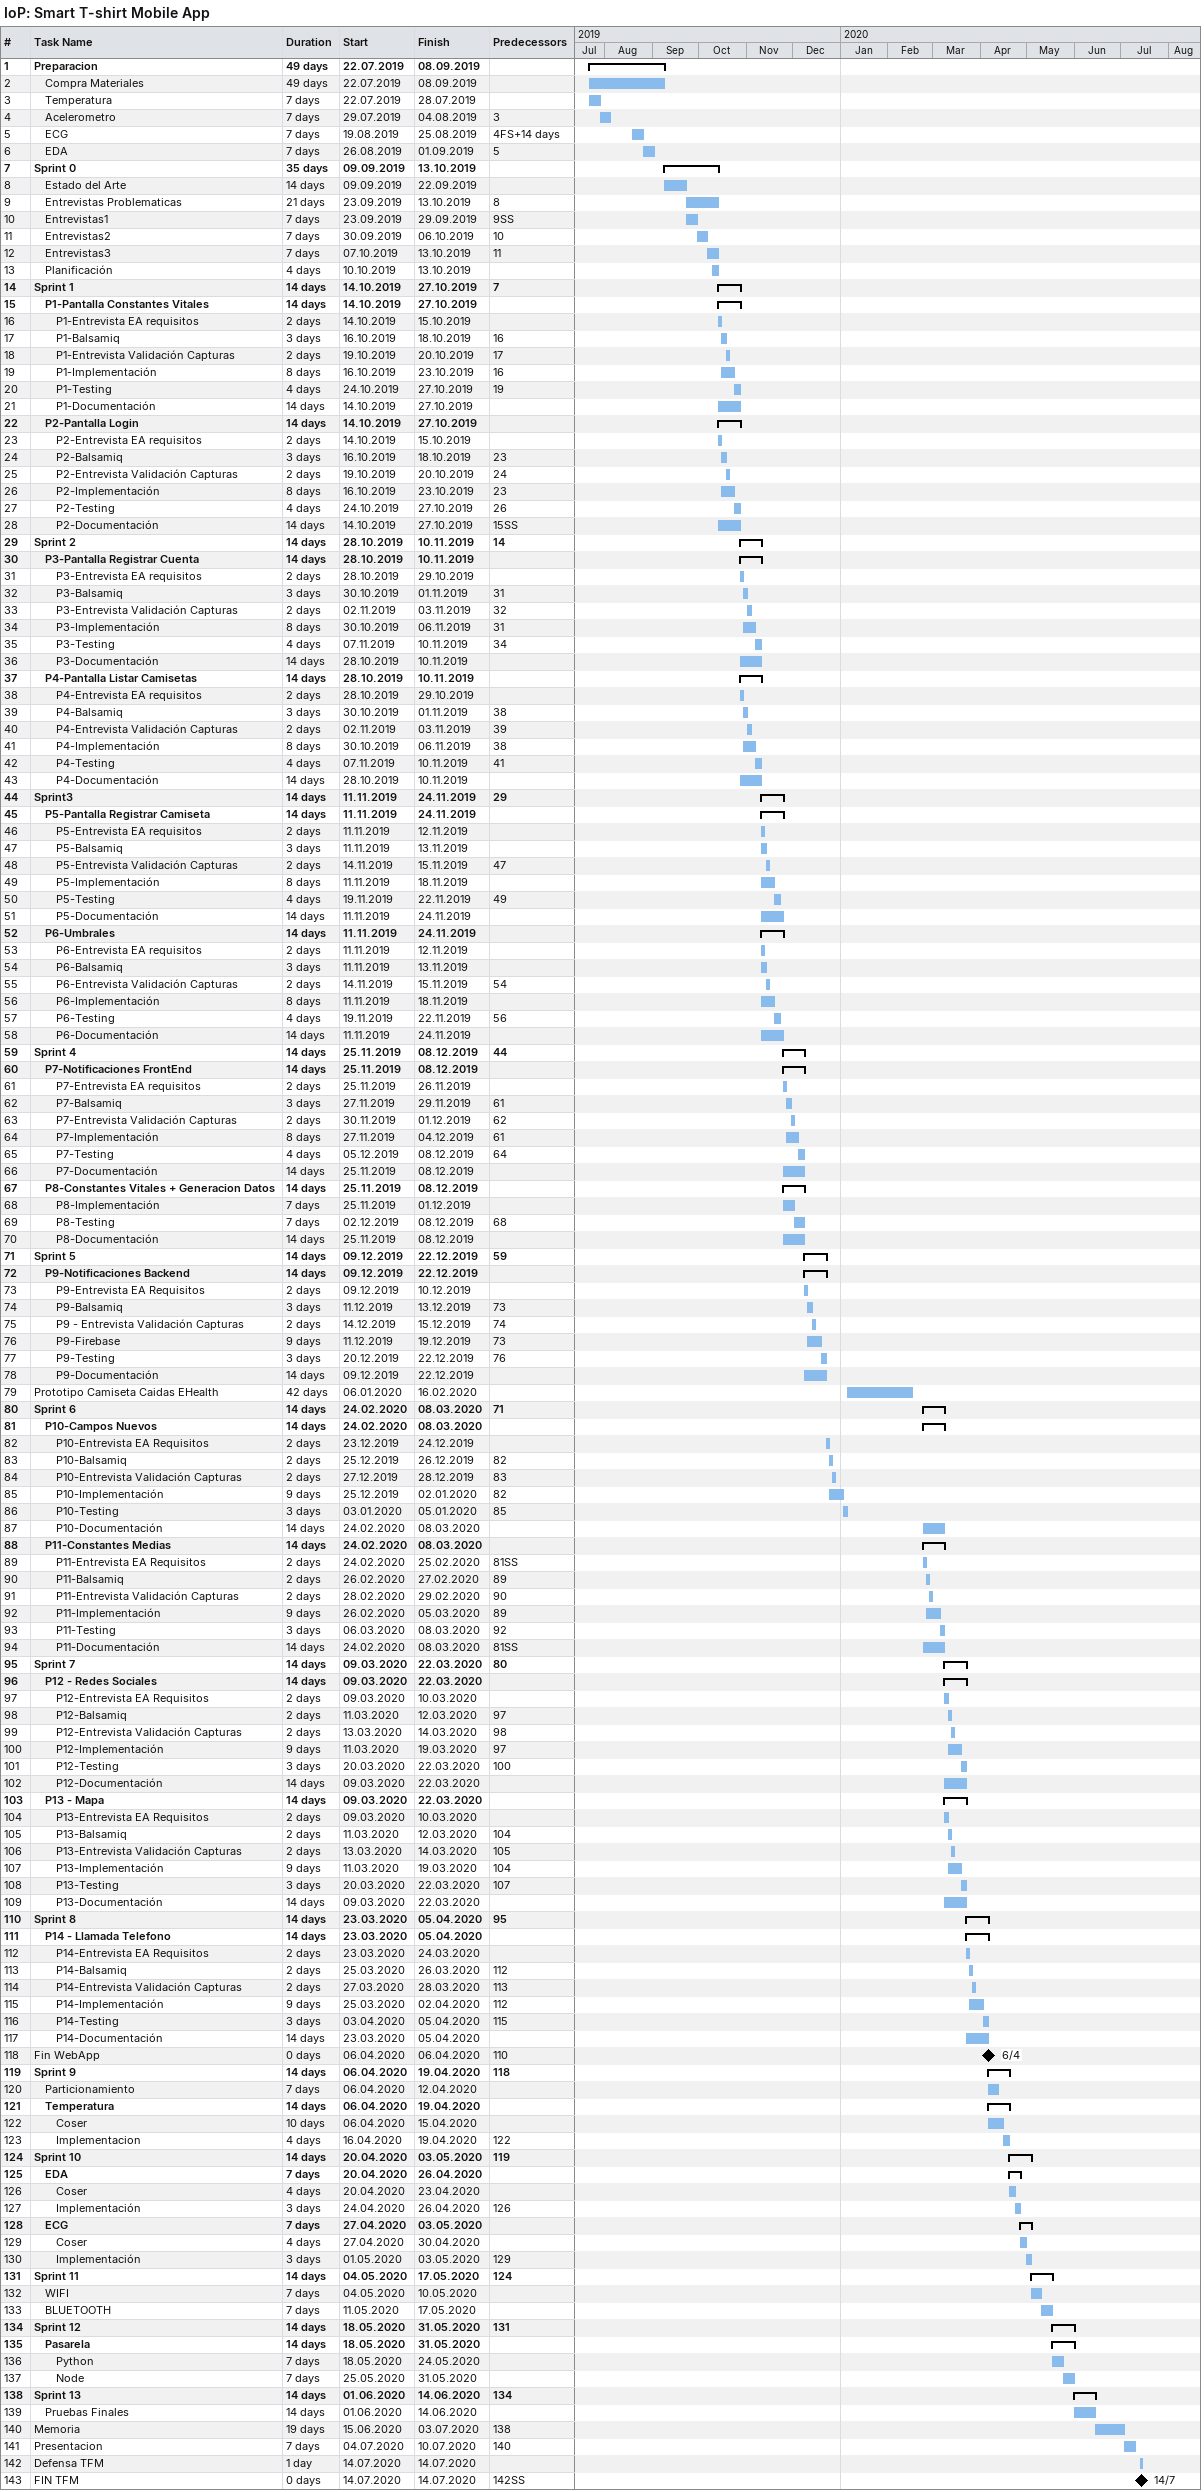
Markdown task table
IoP: Smart T-shirt Mobile App

| ID | Level | Task | Duration | Start | Finish | Predecessors |
|---|---|---|---|---|---|---|
| 1 | 1 | **Preparacion** | 49d | 2019-07-22 | 2019-09-08 |  |
| 2 | 2 | Compra Materiales | 49d | 2019-07-22 | 2019-09-08 |  |
| 3 | 2 | Temperatura | 7d | 2019-07-22 | 2019-07-28 |  |
| 4 | 2 | Acelerometro | 7d | 2019-07-29 | 2019-08-04 | 3 |
| 5 | 2 | ECG | 7d | 2019-08-19 | 2019-08-25 | 4FS+14d |
| 6 | 2 | EDA | 7d | 2019-08-26 | 2019-09-01 | 5 |
| 7 | 1 | **Sprint 0** | 35d | 2019-09-09 | 2019-10-13 |  |
| 8 | 2 | Estado del Arte | 14d | 2019-09-09 | 2019-09-22 |  |
| 9 | 2 | Entrevistas Problematicas | 21d | 2019-09-23 | 2019-10-13 | 8 |
| 10 | 2 | Entrevistas1 | 7d | 2019-09-23 | 2019-09-29 | 9SS |
| 11 | 2 | Entrevistas2 | 7d | 2019-09-30 | 2019-10-06 | 10 |
| 12 | 2 | Entrevistas3 | 7d | 2019-10-07 | 2019-10-13 | 11 |
| 13 | 2 | Planificación | 4d | 2019-10-10 | 2019-10-13 |  |
| 14 | 1 | **Sprint 1** | 14d | 2019-10-14 | 2019-10-27 | 7 |
| 15 | 2 | **P1-Pantalla Constantes Vitales** | 14d | 2019-10-14 | 2019-10-27 |  |
| 16 | 3 | P1-Entrevista EA requisitos | 2d | 2019-10-14 | 2019-10-15 |  |
| 17 | 3 | P1-Balsamiq | 3d | 2019-10-16 | 2019-10-18 | 16 |
| 18 | 3 | P1-Entrevista Validación Capturas | 2d | 2019-10-19 | 2019-10-20 | 17 |
| 19 | 3 | P1-Implementación | 8d | 2019-10-16 | 2019-10-23 | 16 |
| 20 | 3 | P1-Testing | 4d | 2019-10-24 | 2019-10-27 | 19 |
| 21 | 3 | P1-Documentación | 14d | 2019-10-14 | 2019-10-27 |  |
| 22 | 2 | **P2-Pantalla Login** | 14d | 2019-10-14 | 2019-10-27 |  |
| 23 | 3 | P2-Entrevista EA requisitos | 2d | 2019-10-14 | 2019-10-15 |  |
| 24 | 3 | P2-Balsamiq | 3d | 2019-10-16 | 2019-10-18 | 23 |
| 25 | 3 | P2-Entrevista Validación Capturas | 2d | 2019-10-19 | 2019-10-20 | 24 |
| 26 | 3 | P2-Implementación | 8d | 2019-10-16 | 2019-10-23 | 23 |
| 27 | 3 | P2-Testing | 4d | 2019-10-24 | 2019-10-27 | 26 |
| 28 | 3 | P2-Documentación | 14d | 2019-10-14 | 2019-10-27 | 15SS |
| 29 | 1 | **Sprint 2** | 14d | 2019-10-28 | 2019-11-10 | 14 |
| 30 | 2 | **P3-Pantalla Registrar Cuenta** | 14d | 2019-10-28 | 2019-11-10 |  |
| 31 | 3 | P3-Entrevista EA requisitos | 2d | 2019-10-28 | 2019-10-29 |  |
| 32 | 3 | P3-Balsamiq | 3d | 2019-10-30 | 2019-11-01 | 31 |
| 33 | 3 | P3-Entrevista Validación Capturas | 2d | 2019-11-02 | 2019-11-03 | 32 |
| 34 | 3 | P3-Implementación | 8d | 2019-10-30 | 2019-11-06 | 31 |
| 35 | 3 | P3-Testing | 4d | 2019-11-07 | 2019-11-10 | 34 |
| 36 | 3 | P3-Documentación | 14d | 2019-10-28 | 2019-11-10 |  |
| 37 | 2 | **P4-Pantalla Listar Camisetas** | 14d | 2019-10-28 | 2019-11-10 |  |
| 38 | 3 | P4-Entrevista EA requisitos | 2d | 2019-10-28 | 2019-10-29 |  |
| 39 | 3 | P4-Balsamiq | 3d | 2019-10-30 | 2019-11-01 | 38 |
| 40 | 3 | P4-Entrevista Validación Capturas | 2d | 2019-11-02 | 2019-11-03 | 39 |
| 41 | 3 | P4-Implementación | 8d | 2019-10-30 | 2019-11-06 | 38 |
| 42 | 3 | P4-Testing | 4d | 2019-11-07 | 2019-11-10 | 41 |
| 43 | 3 | P4-Documentación | 14d | 2019-10-28 | 2019-11-10 |  |
| 44 | 1 | **Sprint3** | 14d | 2019-11-11 | 2019-11-24 | 29 |
| 45 | 2 | **P5-Pantalla Registrar Camiseta** | 14d | 2019-11-11 | 2019-11-24 |  |
| 46 | 3 | P5-Entrevista EA requisitos | 2d | 2019-11-11 | 2019-11-12 |  |
| 47 | 3 | P5-Balsamiq | 3d | 2019-11-11 | 2019-11-13 |  |
| 48 | 3 | P5-Entrevista Validación Capturas | 2d | 2019-11-14 | 2019-11-15 | 47 |
| 49 | 3 | P5-Implementación | 8d | 2019-11-11 | 2019-11-18 |  |
| 50 | 3 | P5-Testing | 4d | 2019-11-19 | 2019-11-22 | 49 |
| 51 | 3 | P5-Documentación | 14d | 2019-11-11 | 2019-11-24 |  |
| 52 | 2 | **P6-Umbrales** | 14d | 2019-11-11 | 2019-11-24 |  |
| 53 | 3 | P6-Entrevista EA requisitos | 2d | 2019-11-11 | 2019-11-12 |  |
| 54 | 3 | P6-Balsamiq | 3d | 2019-11-11 | 2019-11-13 |  |
| 55 | 3 | P6-Entrevista Validación Capturas | 2d | 2019-11-14 | 2019-11-15 | 54 |
| 56 | 3 | P6-Implementación | 8d | 2019-11-11 | 2019-11-18 |  |
| 57 | 3 | P6-Testing | 4d | 2019-11-19 | 2019-11-22 | 56 |
| 58 | 3 | P6-Documentación | 14d | 2019-11-11 | 2019-11-24 |  |
| 59 | 1 | **Sprint 4** | 14d | 2019-11-25 | 2019-12-08 | 44 |
| 60 | 2 | **P7-Notificaciones FrontEnd** | 14d | 2019-11-25 | 2019-12-08 |  |
| 61 | 3 | P7-Entrevista EA requisitos | 2d | 2019-11-25 | 2019-11-26 |  |
| 62 | 3 | P7-Balsamiq | 3d | 2019-11-27 | 2019-11-29 | 61 |
| 63 | 3 | P7-Entrevista Validación Capturas | 2d | 2019-11-30 | 2019-12-01 | 62 |
| 64 | 3 | P7-Implementación | 8d | 2019-11-27 | 2019-12-04 | 61 |
| 65 | 3 | P7-Testing | 4d | 2019-12-05 | 2019-12-08 | 64 |
| 66 | 3 | P7-Documentación | 14d | 2019-11-25 | 2019-12-08 |  |
| 67 | 2 | **P8-Constantes Vitales + Generacion Datos** | 14d | 2019-11-25 | 2019-12-08 |  |
| 68 | 3 | P8-Implementación | 7d | 2019-11-25 | 2019-12-01 |  |
| 69 | 3 | P8-Testing | 7d | 2019-12-02 | 2019-12-08 | 68 |
| 70 | 3 | P8-Documentación | 14d | 2019-11-25 | 2019-12-08 |  |
| 71 | 1 | **Sprint 5** | 14d | 2019-12-09 | 2019-12-22 | 59 |
| 72 | 2 | **P9-Notificaciones Backend** | 14d | 2019-12-09 | 2019-12-22 |  |
| 73 | 3 | P9-Entrevista EA Requisitos | 2d | 2019-12-09 | 2019-12-10 |  |
| 74 | 3 | P9-Balsamiq | 3d | 2019-12-11 | 2019-12-13 | 73 |
| 75 | 3 | P9 - Entrevista Validación Capturas | 2d | 2019-12-14 | 2019-12-15 | 74 |
| 76 | 3 | P9-Firebase | 9d | 2019-12-11 | 2019-12-19 | 73 |
| 77 | 3 | P9-Testing | 3d | 2019-12-20 | 2019-12-22 | 76 |
| 78 | 3 | P9-Documentación | 14d | 2019-12-09 | 2019-12-22 |  |
| 79 | 1 | Prototipo Camiseta Caidas EHealth | 42d | 2020-01-06 | 2020-02-16 |  |
| 80 | 1 | **Sprint 6** | 14d | 2020-02-24 | 2020-03-08 | 71 |
| 81 | 2 | **P10-Campos Nuevos** | 14d | 2020-02-24 | 2020-03-08 |  |
| 82 | 3 | P10-Entrevista EA Requisitos | 2d | 2019-12-23 | 2019-12-24 |  |
| 83 | 3 | P10-Balsamiq | 2d | 2019-12-25 | 2019-12-26 | 82 |
| 84 | 3 | P10-Entrevista Validación Capturas | 2d | 2019-12-27 | 2019-12-28 | 83 |
| 85 | 3 | P10-Implementación | 9d | 2019-12-25 | 2020-01-02 | 82 |
| 86 | 3 | P10-Testing | 3d | 2020-01-03 | 2020-01-05 | 85 |
| 87 | 3 | P10-Documentación | 14d | 2020-02-24 | 2020-03-08 |  |
| 88 | 2 | **P11-Constantes Medias** | 14d | 2020-02-24 | 2020-03-08 |  |
| 89 | 3 | P11-Entrevista EA Requisitos | 2d | 2020-02-24 | 2020-02-25 | 81SS |
| 90 | 3 | P11-Balsamiq | 2d | 2020-02-26 | 2020-02-27 | 89 |
| 91 | 3 | P11-Entrevista Validación Capturas | 2d | 2020-02-28 | 2020-02-29 | 90 |
| 92 | 3 | P11-Implementación | 9d | 2020-02-26 | 2020-03-05 | 89 |
| 93 | 3 | P11-Testing | 3d | 2020-03-06 | 2020-03-08 | 92 |
| 94 | 3 | P11-Documentación | 14d | 2020-02-24 | 2020-03-08 | 81SS |
| 95 | 1 | **Sprint 7** | 14d | 2020-03-09 | 2020-03-22 | 80 |
| 96 | 2 | **P12 - Redes Sociales** | 14d | 2020-03-09 | 2020-03-22 |  |
| 97 | 3 | P12-Entrevista EA Requisitos | 2d | 2020-03-09 | 2020-03-10 |  |
| 98 | 3 | P12-Balsamiq | 2d | 2020-03-11 | 2020-03-12 | 97 |
| 99 | 3 | P12-Entrevista Validación Capturas | 2d | 2020-03-13 | 2020-03-14 | 98 |
| 100 | 3 | P12-Implementación | 9d | 2020-03-11 | 2020-03-19 | 97 |
| 101 | 3 | P12-Testing | 3d | 2020-03-20 | 2020-03-22 | 100 |
| 102 | 3 | P12-Documentación | 14d | 2020-03-09 | 2020-03-22 |  |
| 103 | 2 | **P13 - Mapa** | 14d | 2020-03-09 | 2020-03-22 |  |
| 104 | 3 | P13-Entrevista EA Requisitos | 2d | 2020-03-09 | 2020-03-10 |  |
| 105 | 3 | P13-Balsamiq | 2d | 2020-03-11 | 2020-03-12 | 104 |
| 106 | 3 | P13-Entrevista Validación Capturas | 2d | 2020-03-13 | 2020-03-14 | 105 |
| 107 | 3 | P13-Implementación | 9d | 2020-03-11 | 2020-03-19 | 104 |
| 108 | 3 | P13-Testing | 3d | 2020-03-20 | 2020-03-22 | 107 |
| 109 | 3 | P13-Documentación | 14d | 2020-03-09 | 2020-03-22 |  |
| 110 | 1 | **Sprint 8** | 14d | 2020-03-23 | 2020-04-05 | 95 |
| 111 | 2 | **P14 - Llamada Telefono** | 14d | 2020-03-23 | 2020-04-05 |  |
| 112 | 3 | P14-Entrevista EA Requisitos | 2d | 2020-03-23 | 2020-03-24 |  |
| 113 | 3 | P14-Balsamiq | 2d | 2020-03-25 | 2020-03-26 | 112 |
| 114 | 3 | P14-Entrevista Validación Capturas | 2d | 2020-03-27 | 2020-03-28 | 113 |
| 115 | 3 | P14-Implementación | 9d | 2020-03-25 | 2020-04-02 | 112 |
| 116 | 3 | P14-Testing | 3d | 2020-04-03 | 2020-04-05 | 115 |
| 117 | 3 | P14-Documentación | 14d | 2020-03-23 | 2020-04-05 |  |
| 118 | 1 | Fin WebApp | 0d | 2020-04-06 | 2020-04-06 | 110 |
| 119 | 1 | **Sprint 9** | 14d | 2020-04-06 | 2020-04-19 | 118 |
| 120 | 2 | Particionamiento | 7d | 2020-04-06 | 2020-04-12 |  |
| 121 | 2 | **Temperatura** | 14d | 2020-04-06 | 2020-04-19 |  |
| 122 | 3 | Coser | 10d | 2020-04-06 | 2020-04-15 |  |
| 123 | 3 | Implementacion | 4d | 2020-04-16 | 2020-04-19 | 122 |
| 124 | 1 | **Sprint 10** | 14d | 2020-04-20 | 2020-05-03 | 119 |
| 125 | 2 | **EDA** | 7d | 2020-04-20 | 2020-04-26 |  |
| 126 | 3 | Coser | 4d | 2020-04-20 | 2020-04-23 |  |
| 127 | 3 | Implementación | 3d | 2020-04-24 | 2020-04-26 | 126 |
| 128 | 2 | **ECG** | 7d | 2020-04-27 | 2020-05-03 |  |
| 129 | 3 | Coser | 4d | 2020-04-27 | 2020-04-30 |  |
| 130 | 3 | Implementación | 3d | 2020-05-01 | 2020-05-03 | 129 |
| 131 | 1 | **Sprint 11** | 14d | 2020-05-04 | 2020-05-17 | 124 |
| 132 | 2 | WIFI | 7d | 2020-05-04 | 2020-05-10 |  |
| 133 | 2 | BLUETOOTH | 7d | 2020-05-11 | 2020-05-17 |  |
| 134 | 1 | **Sprint 12** | 14d | 2020-05-18 | 2020-05-31 | 131 |
| 135 | 2 | **Pasarela** | 14d | 2020-05-18 | 2020-05-31 |  |
| 136 | 3 | Python | 7d | 2020-05-18 | 2020-05-24 |  |
| 137 | 3 | Node | 7d | 2020-05-25 | 2020-05-31 |  |
| 138 | 1 | **Sprint 13** | 14d | 2020-06-01 | 2020-06-14 | 134 |
| 139 | 2 | Pruebas Finales | 14d | 2020-06-01 | 2020-06-14 |  |
| 140 | 1 | Memoria | 19d | 2020-06-15 | 2020-07-03 | 138 |
| 141 | 1 | Presentacion | 7d | 2020-07-04 | 2020-07-10 | 140 |
| 142 | 1 | Defensa TFM | 1d | 2020-07-14 | 2020-07-14 |  |
| 143 | 1 | FIN TFM | 0d | 2020-07-14 | 2020-07-14 | 142SS |
